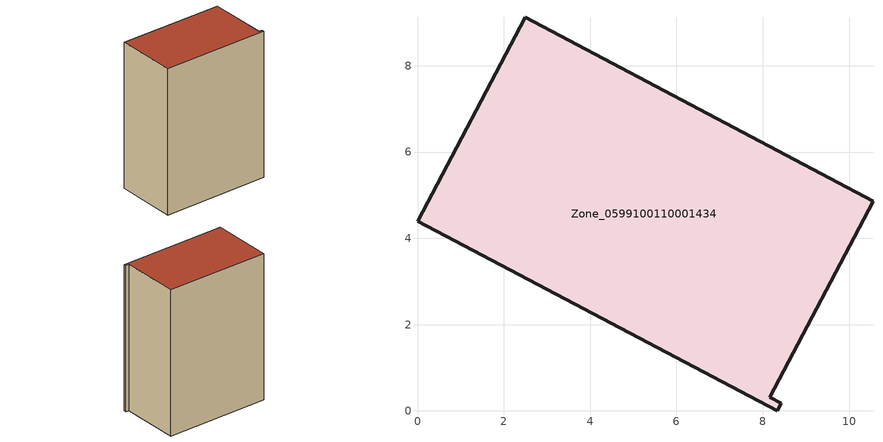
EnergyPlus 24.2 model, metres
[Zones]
Zone_0599100110001434
 floor ground (C_G): 0,4.39 2.49,9.13 10.55,4.86 8.17,0.32 8.43,0.18 8.34,0 z0
 wall outside (C_F): 8.34,0 8.43,0.18 8.17,0.32 10.55,4.86 2.49,9.13 0,4.39 8.34,0 z0:12.83
 roof outside (C_R): 2.49,9.13 0,4.39 8.34,0 8.43,0.18 8.17,0.32 10.55,4.86 z12.83
[BUILDING]
Pand.0599100110001434: North Axis=0; Terrain=City; Loads Convergence Tolerance Value=0.04; Temperature Convergence Tolerance Value=0.4; Solar Distribution=FullExterior; Maximum Number of Warmup Days=25; Minimum Number of Warmup Days=1
[Site:Location]
Rotterdam.The.Hague.AP_ZH_NLD Design_Conditions: Latitude=51.96; Longitude=4.45; Time Zone=1; Elevation=-4.5
[SITE:GROUNDTEMPERATURE:BUILDINGSURFACE]
18, 18, 18, 18, 18, 18, 18, 18, 18, 18, 18, 18
[MATERIAL] Thermal Absorptance=0.9; Solar Absorptance=0.7; Visible Absorptance=0.7
Name | Roughness | Thickness | Conductivity | Density | Specific Heat
G.TI.2015-2018 | MediumSmooth | 0.15 | 0.0428571 | 540 | 1210
F.TI.2015-2018 | Rough | 0.3 | 0.0666667 | 1920 | 840
R.TI.2015-2018 | MediumRough | 0.2 | 0.0333333 | 1500 | 1000
[CONSTRUCTION]
C_G: G.TI.2015-2018
C_F: F.TI.2015-2018
C_R: R.TI.2015-2018
[ZONE]
Zone_0599100110001434: Type=1; Multiplier=1; Ceiling Height=Autocalculate; Volume=Autocalculate; Floor Area=autocalculate; Part of Total Floor Area=Yes
[ZONEINFILTRATION:DESIGNFLOWRATE]
Infil_Zone_0599100110001434: Zone or ZoneList or Space or SpaceList=Zone_0599100110001434; Schedule=AlwaysOn; Design Flow Rate Calculation Method=Flow/Area; Flow Rate per Floor Area=0.0015; Constant Term Coefficient=1; Temperature Term Coefficient=0; Velocity Term Coefficient=0; Velocity Squared Term Coefficient=0
[HVACTEMPLATE:ZONE:IDEALLOADSAIRSYSTEM]
Zone_0599100110001434: Maximum Heating Supply Air Temperature=50; Minimum Cooling Supply Air Temperature=13; Maximum Heating Supply Air Humidity Ratio=0.0156; Minimum Cooling Supply Air Humidity Ratio=0.0077; Heating Limit=NoLimit; Cooling Limit=NoLimit; Dehumidification Control Type=ConstantSensibleHeatRatio; Cooling Sensible Heat Ratio=0.7; Dehumidification Setpoint=60; Humidification Control Type=None; Humidification Setpoint=30; Outdoor Air Method=None; Outdoor Air Flow Rate per Person=0.00944; Outdoor Air Flow Rate per Zone Floor Area=0; Outdoor Air Flow Rate per Zone=0; Demand Controlled Ventilation Type=None; Outdoor Air Economizer Type=NoEconomizer; Heat Recovery Type=None; Sensible Heat Recovery Effectiveness=0.7; Latent Heat Recovery Effectiveness=0.65
[ZONECONTROL:THERMOSTAT]
ThermostatControl_Zone_0599100110001434: Zone or ZoneList=Zone_0599100110001434; Control Type Schedule=DualSetpointControlType; Control 1=Thermostat_Zone_0599100110001434; Temperature Difference Between Cutout And Setpoint=0
[THERMOSTATSETPOINT:DUALSETPOINT]
Thermostat_Zone_0599100110001434: Heating Setpoint Temperature Schedule=HeatingSetpoint_Zone_0599100110001434; Cooling Setpoint Temperature Schedule=CoolingSetpoint_Zone_0599100110001434
[SCHEDULE:COMPACT]
HeatingSetpoint_Zone_0599100110001434: Through: 12/31, For: AllDays, Until: 24:00, 21
CoolingSetpoint_Zone_0599100110001434: Through: 12/31, For: AllDays, Until: 24:00, 24
DualSetpointControlType: Through: 12/31, For: AllDays, Until: 24:00, 4
AlwaysOn: Through: 12/31, For: AllDays, Until: 24:00, 1
